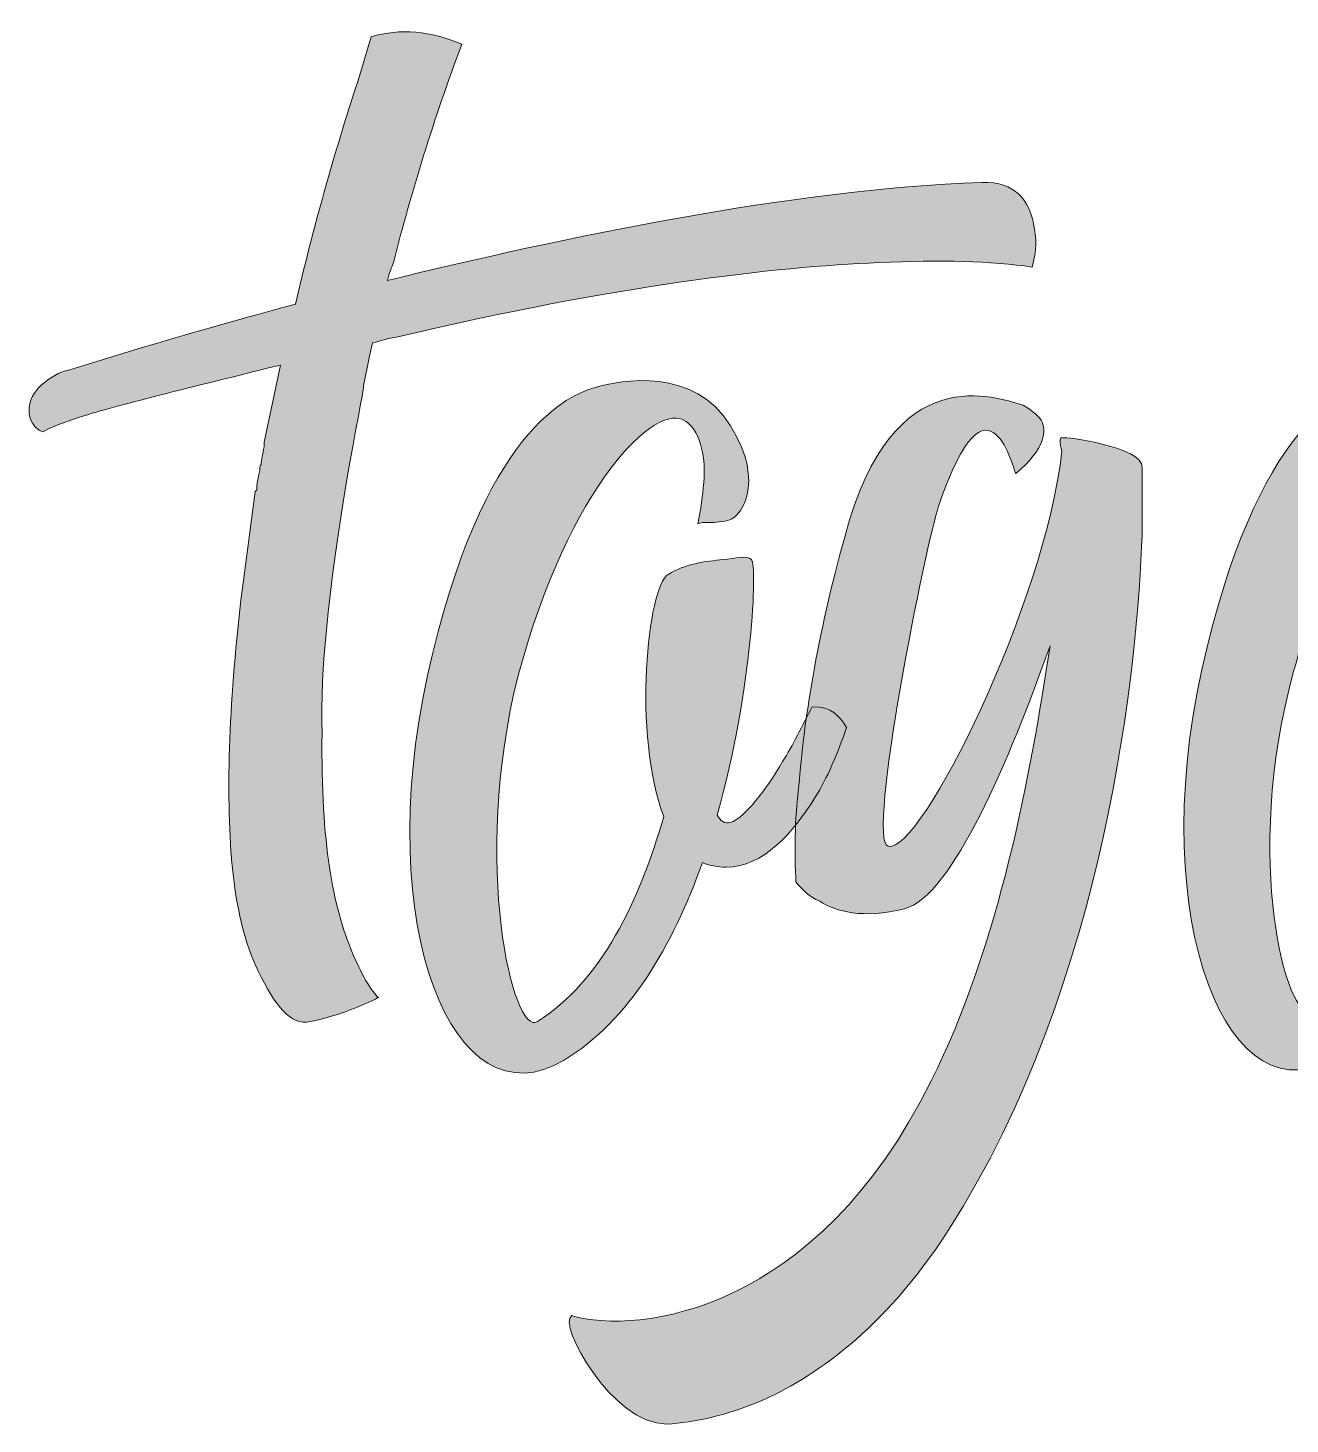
# Model space of a CAD drawing. Header units: inches. Extents: x 148 to 932, y -886 to -194.
# Drawn here: x 264.4 to 540, y -885.6 to -580.6 of the extents above; entities that cross this region are included whole.
import ezdxf

# ---------------------------------------------------------------- set-up
doc = ezdxf.new("R2010")
doc.units = ezdxf.units.IN
doc.header["$MEASUREMENT"] = 0
doc.layers.add('Layer 1', color=7, linetype='Continuous')

# ---------------------------------------------------------------- blocks, each defined once
blk = doc.blocks.new('block 4')
at = {"layer": 'Layer 1', "true_color": 0x040404}
h = blk.add_hatch(color=18, dxfattribs=at)
h.dxf.hatch_style = 2
edge = h.paths.add_edge_path()
edge.add_spline(control_points=[(484.02, -623.46), (484.67, -626.38), (484.67, -629.3), (483.7, -632.87), (474.94, -631.57), (463.58, -631.25), (450.28, -631.9), (427.24, -632.87), (393.17, -636.77), (345.15, -648.12), (342.88, -648.44), (341.26, -649.09), (339.64, -649.42), (339.64, -649.42), (338.99, -652.34), (338.99, -652.34), (338.99, -652.34), (337.69, -658.83), (337.69, -658.83), (337.69, -660.77), (327.63, -706.85), (328.61, -734.75), (328.28, -759.09), (331.2, -772.71), (334.77, -781.47), (336.72, -786.34), (338.67, -790.23), (340.94, -792.5), (340.61, -792.5), (340.61, -792.5), (340.29, -792.83), (340.29, -792.83), (338.02, -793.8), (338.02, -793.8), (335.1, -795.1), (330.88, -796.72), (326.01, -797.69), (321.79, -798.67), (318.22, -794.13), (314.66, -786.66), (311.74, -780.83), (309.79, -772.71), (308.82, -762.33), (308.82, -762.33), (308.82, -762.01), (308.82, -762.01), (307.52, -745.46), (308.49, -724.37), (311.41, -701.33), (311.41, -701.33), (314.01, -681.87), (314.01, -681.87), (314.01, -681.87), (314.33, -681.54), (314.33, -681.54), (314.33, -680.24), (314.66, -678.95), (314.98, -677.32), (314.98, -676.67), (314.98, -676.35), (315.3, -676.03), (315.3, -675.05), (315.63, -673.75), (315.95, -672.13), (315.95, -672.13), (315.95, -671.16), (315.95, -671.16), (315.95, -671.16), (319.52, -654.28), (319.52, -654.28), (294.54, -660.45), (281.56, -663.69), (274.75, -665.97), (270.85, -667.26), (268.58, -668.24), (267.61, -668.89), (266.64, -668.56), (265.99, -667.91), (265.34, -666.94), (264.36, -665.32), (264.36, -663.37), (265.34, -661.1), (266.31, -659.48), (267.93, -657.85), (270.21, -656.56), (271.18, -655.91), (272.48, -655.58), (273.77, -655.26), (273.77, -655.26), (287.4, -651.04), (287.4, -651.04), (296.16, -648.44), (308.17, -644.88), (322.77, -640.98), (326.66, -624.44), (331.2, -608.21), (336.39, -592.32), (336.39, -592.32), (339.31, -582.58), (339.31, -582.58), (345.8, -580.63), (352.29, -581.28), (359.11, -584.2), (352.94, -600.75), (348.08, -616.65), (344.18, -631.9), (343.86, -632.87), (343.21, -634.17), (342.88, -635.79), (381.49, -626.38), (430.49, -616), (472.67, -614.38), (480.13, -614.05), (483.05, -618.6), (484.02, -623.46)], knot_values=[0, 0, 0, 0, 1, 1, 1, 2, 2, 2, 3, 3, 3, 4, 4, 4, 5, 5, 5, 6, 6, 6, 7, 7, 7, 8, 8, 8, 9, 9, 9, 10, 10, 10, 11, 11, 11, 12, 12, 12, 13, 13, 13, 14, 14, 14, 15, 15, 15, 16, 16, 16, 17, 17, 17, 18, 18, 18, 19, 19, 19, 20, 20, 20, 21, 21, 21, 22, 22, 22, 23, 23, 23, 24, 24, 24, 25, 25, 25, 26, 26, 26, 27, 27, 27, 28, 28, 28, 29, 29, 29, 30, 30, 30, 31, 31, 31, 32, 32, 32, 33, 33, 33, 34, 34, 34, 35, 35, 35, 36, 36, 36, 37, 37, 37, 38, 38, 38, 38], degree=3, periodic=1)
h = blk.add_hatch(color=18, dxfattribs=at)
h.dxf.hatch_style = 2
edge = h.paths.add_edge_path()
edge.add_spline(control_points=[(507.71, -691.27), (506.73, -718.85), (500.25, -788.61), (465.53, -843.12), (451.25, -865.18), (436, -875.57), (424, -880.76), (416.86, -883.68), (410.05, -885.3), (403.88, -885.62), (391.88, -885.62), (379.87, -863.56), (383.12, -861.94), (397.72, -866.16), (436.65, -861.29), (461.63, -810.67), (476.56, -780.83), (483.37, -743.84), (487.59, -715.61), (478.83, -740.27), (466.18, -770.44), (455.79, -773.04), (446.71, -775.31), (440.87, -773.69), (437.3, -771.42), (435.03, -770.44), (433.41, -768.82), (432.11, -767.2), (431.78, -761.03), (431.78, -753.89), (432.76, -746.11), (433.73, -732.81), (436.65, -713.66), (442.82, -691.6), (453.2, -652.34), (475.91, -661.42), (481.75, -663.05), (483.37, -664.02), (484.67, -664.99), (485.64, -666.29), (486.94, -668.56), (486.62, -672.46), (480.13, -677.97), (479.8, -678.3), (474.29, -652.34), (463.26, -685.11), (460.66, -692.57), (447.36, -758.11), (452.23, -759.41), (459.36, -761.36), (486.62, -705.87), (490.19, -673.1), (489.21, -669.54), (490.19, -670.18), (490.51, -670.18), (490.51, -669.86), (508.03, -672.13), (507.71, -676.67), (507.71, -676.67), (507.71, -691.27), (507.71, -691.27)], knot_values=[0, 0, 0, 0, 1, 1, 1, 2, 2, 2, 3, 3, 3, 4, 4, 4, 5, 5, 5, 6, 6, 6, 7, 7, 7, 8, 8, 8, 9, 9, 9, 10, 10, 10, 11, 11, 11, 12, 12, 12, 13, 13, 13, 14, 14, 14, 15, 15, 15, 16, 16, 16, 17, 17, 17, 18, 18, 18, 19, 19, 19, 20, 20, 20, 20], degree=3, periodic=1)
h = blk.add_hatch(color=18, dxfattribs=at)
h.dxf.hatch_style = 2
edge = h.paths.add_edge_path()
edge.add_spline(control_points=[(443.14, -733.45), (441.19, -739.29), (438.92, -744.48), (436.33, -748.7), (431.46, -756.49), (424.97, -763.95), (416.86, -763.95), (414.91, -763.95), (413.29, -763.63), (411.67, -762.98), (405.18, -781.15), (395.77, -797.37), (381.49, -806.13), (357.16, -820.73), (339.64, -776.61), (351.64, -722.1), (363.65, -667.91), (382.79, -660.77), (388.31, -659.15), (393.82, -657.53), (410.05, -654.61), (417.83, -667.59), (425.62, -679.92), (420.11, -688.35), (416.54, -688.35), (414.91, -688.68), (413.29, -688.68), (412.32, -688.68), (411.67, -688.68), (411.02, -688.68), (410.7, -689), (411.34, -685.76), (411.67, -682.84), (411.99, -679.92), (412.32, -675.05), (411.67, -669.21), (408.1, -666.62), (401.61, -661.75), (382.47, -680.89), (371.44, -722.1), (361.05, -763.3), (370.46, -801.26), (375.65, -797.69), (389.61, -788.94), (398.04, -771.09), (403.23, -752.92), (396.42, -735.08), (399.66, -702.63), (404.21, -700.03), (407.77, -697.76), (412.32, -697.11), (416.21, -696.79), (418.81, -696.46), (421.4, -695.82), (422.38, -696.79), (423.67, -698.09), (422.7, -724.69), (414.91, -752.6), (415.56, -753.89), (416.54, -754.54), (417.83, -754.22), (420.75, -753.24), (425.62, -747.08), (429.19, -740.92), (431.46, -737.35), (433.41, -733.13), (435.68, -728.91), (439.9, -728.91), (441.52, -730.86), (443.14, -733.45)], knot_values=[0, 0, 0, 0, 1, 1, 1, 2, 2, 2, 3, 3, 3, 4, 4, 4, 5, 5, 5, 6, 6, 6, 7, 7, 7, 8, 8, 8, 9, 9, 9, 10, 10, 10, 11, 11, 11, 12, 12, 12, 13, 13, 13, 14, 14, 14, 15, 15, 15, 16, 16, 16, 17, 17, 17, 18, 18, 18, 19, 19, 19, 20, 20, 20, 21, 21, 21, 22, 22, 22, 23, 23, 23, 23], degree=3, periodic=1)
h = blk.add_hatch(color=18, dxfattribs=at)
h.dxf.hatch_style = 2
edge = h.paths.add_edge_path()
edge.add_spline(control_points=[(597.25, -734.1), (597.25, -734.75), (597.25, -735.4), (596.93, -735.73), (592.39, -746.11), (587.52, -755.84), (582.33, -764.93), (573.57, -780.5), (561.89, -797.69), (550.53, -805.16), (526.52, -820.73), (508.68, -775.63), (520.68, -721.12), (532.69, -666.94), (551.83, -659.8), (557.35, -658.18), (563.51, -656.56), (574.87, -658.83), (582.33, -665.64), (588.82, -672.13), (574.87, -714.31), (551.83, -715.28), (548.91, -715.61), (546.96, -714.31), (545.67, -713.01), (544.69, -712.04), (544.04, -711.39), (543.72, -710.74), (542.75, -713.01), (541.77, -718.53), (540.8, -721.12), (529.44, -762.65), (539.5, -798.02), (544.69, -795.42), (553.78, -790.88), (564.48, -774.34), (573.89, -758.76), (579.41, -749.68), (584.6, -739.62), (590.12, -728.59), (590.12, -728.59), (592.39, -729.24), (592.39, -729.24), (593.69, -729.56), (594.66, -730.53), (595.63, -730.86), (596.6, -731.83), (597.25, -732.81), (597.25, -734.1)], knot_values=[0, 0, 0, 0, 1, 1, 1, 2, 2, 2, 3, 3, 3, 4, 4, 4, 5, 5, 5, 6, 6, 6, 7, 7, 7, 8, 8, 8, 9, 9, 9, 10, 10, 10, 11, 11, 11, 12, 12, 12, 13, 13, 13, 14, 14, 14, 15, 15, 15, 16, 16, 16, 16], degree=3, periodic=1)
edge = h.paths.add_edge_path()
edge.add_spline(control_points=[(544.37, -708.47), (565.13, -704.9), (578.44, -669.54), (575.84, -667.91), (569.68, -663.05), (555.72, -676.03), (544.37, -708.47)], knot_values=[0, 0, 0, 0, 1, 1, 1, 2, 2, 2, 2], degree=3, periodic=1)
at = {"layer": 'Layer 1', "lineweight": 0}
for points, knots in [([(484.02, -623.46), (484.67, -626.38), (484.67, -629.3), (483.7, -632.87), (474.94, -631.57), (463.58, -631.25), (450.28, -631.9), (427.24, -632.87), (393.17, -636.77), (345.15, -648.12), (342.88, -648.44), (341.26, -649.09), (339.64, -649.42), (339.64, -649.42), (338.99, -652.34), (338.99, -652.34), (338.99, -652.34), (337.69, -658.83), (337.69, -658.83), (337.69, -660.77), (327.63, -706.85), (328.61, -734.75), (328.28, -759.09), (331.2, -772.71), (334.77, -781.47), (336.72, -786.34), (338.67, -790.23), (340.94, -792.5), (340.61, -792.5), (340.61, -792.5), (340.29, -792.83), (340.29, -792.83), (338.02, -793.8), (338.02, -793.8), (335.1, -795.1), (330.88, -796.72), (326.01, -797.69), (321.79, -798.67), (318.22, -794.13), (314.66, -786.66), (311.74, -780.83), (309.79, -772.71), (308.82, -762.33), (308.82, -762.33), (308.82, -762.01), (308.82, -762.01), (307.52, -745.46), (308.49, -724.37), (311.41, -701.33), (311.41, -701.33), (314.01, -681.87), (314.01, -681.87), (314.01, -681.87), (314.33, -681.54), (314.33, -681.54), (314.33, -680.24), (314.66, -678.95), (314.98, -677.32), (314.98, -676.67), (314.98, -676.35), (315.3, -676.03), (315.3, -675.05), (315.63, -673.75), (315.95, -672.13), (315.95, -672.13), (315.95, -671.16), (315.95, -671.16), (315.95, -671.16), (319.52, -654.28), (319.52, -654.28), (294.54, -660.45), (281.56, -663.69), (274.75, -665.97), (270.85, -667.26), (268.58, -668.24), (267.61, -668.89), (266.64, -668.56), (265.99, -667.91), (265.34, -666.94), (264.36, -665.32), (264.36, -663.37), (265.34, -661.1), (266.31, -659.48), (267.93, -657.85), (270.21, -656.56), (271.18, -655.91), (272.48, -655.58), (273.77, -655.26), (273.77, -655.26), (287.4, -651.04), (287.4, -651.04), (296.16, -648.44), (308.17, -644.88), (322.77, -640.98), (326.66, -624.44), (331.2, -608.21), (336.39, -592.32), (336.39, -592.32), (339.31, -582.58), (339.31, -582.58), (345.8, -580.63), (352.29, -581.28), (359.11, -584.2), (352.94, -600.75), (348.08, -616.65), (344.18, -631.9), (343.86, -632.87), (343.21, -634.17), (342.88, -635.79), (381.49, -626.38), (430.49, -616), (472.67, -614.38), (480.13, -614.05), (483.05, -618.6), (484.02, -623.46)], [0, 0, 0, 0, 1, 1, 1, 2, 2, 2, 3, 3, 3, 4, 4, 4, 5, 5, 5, 6, 6, 6, 7, 7, 7, 8, 8, 8, 9, 9, 9, 10, 10, 10, 11, 11, 11, 12, 12, 12, 13, 13, 13, 14, 14, 14, 15, 15, 15, 16, 16, 16, 17, 17, 17, 18, 18, 18, 19, 19, 19, 20, 20, 20, 21, 21, 21, 22, 22, 22, 23, 23, 23, 24, 24, 24, 25, 25, 25, 26, 26, 26, 27, 27, 27, 28, 28, 28, 29, 29, 29, 30, 30, 30, 31, 31, 31, 32, 32, 32, 33, 33, 33, 34, 34, 34, 35, 35, 35, 36, 36, 36, 37, 37, 37, 38, 38, 38, 38]), ([(507.71, -691.27), (506.73, -718.85), (500.25, -788.61), (465.53, -843.12), (451.25, -865.18), (436, -875.57), (424, -880.76), (416.86, -883.68), (410.05, -885.3), (403.88, -885.62), (391.88, -885.62), (379.87, -863.56), (383.12, -861.94), (397.72, -866.16), (436.65, -861.29), (461.63, -810.67), (476.56, -780.83), (483.37, -743.84), (487.59, -715.61), (478.83, -740.27), (466.18, -770.44), (455.79, -773.04), (446.71, -775.31), (440.87, -773.69), (437.3, -771.42), (435.03, -770.44), (433.41, -768.82), (432.11, -767.2), (431.78, -761.03), (431.78, -753.89), (432.76, -746.11), (433.73, -732.81), (436.65, -713.66), (442.82, -691.6), (453.2, -652.34), (475.91, -661.42), (481.75, -663.05), (483.37, -664.02), (484.67, -664.99), (485.64, -666.29), (486.94, -668.56), (486.62, -672.46), (480.13, -677.97), (479.8, -678.3), (474.29, -652.34), (463.26, -685.11), (460.66, -692.57), (447.36, -758.11), (452.23, -759.41), (459.36, -761.36), (486.62, -705.87), (490.19, -673.1), (489.21, -669.54), (490.19, -670.18), (490.51, -670.18), (490.51, -669.86), (508.03, -672.13), (507.71, -676.67), (507.71, -676.67), (507.71, -691.27), (507.71, -691.27)], [0, 0, 0, 0, 1, 1, 1, 2, 2, 2, 3, 3, 3, 4, 4, 4, 5, 5, 5, 6, 6, 6, 7, 7, 7, 8, 8, 8, 9, 9, 9, 10, 10, 10, 11, 11, 11, 12, 12, 12, 13, 13, 13, 14, 14, 14, 15, 15, 15, 16, 16, 16, 17, 17, 17, 18, 18, 18, 19, 19, 19, 20, 20, 20, 20]), ([(443.14, -733.45), (441.19, -739.29), (438.92, -744.48), (436.33, -748.7), (431.46, -756.49), (424.97, -763.95), (416.86, -763.95), (414.91, -763.95), (413.29, -763.63), (411.67, -762.98), (405.18, -781.15), (395.77, -797.37), (381.49, -806.13), (357.16, -820.73), (339.64, -776.61), (351.64, -722.1), (363.65, -667.91), (382.79, -660.77), (388.31, -659.15), (393.82, -657.53), (410.05, -654.61), (417.83, -667.59), (425.62, -679.92), (420.11, -688.35), (416.54, -688.35), (414.91, -688.68), (413.29, -688.68), (412.32, -688.68), (411.67, -688.68), (411.02, -688.68), (410.7, -689), (411.34, -685.76), (411.67, -682.84), (411.99, -679.92), (412.32, -675.05), (411.67, -669.21), (408.1, -666.62), (401.61, -661.75), (382.47, -680.89), (371.44, -722.1), (361.05, -763.3), (370.46, -801.26), (375.65, -797.69), (389.61, -788.94), (398.04, -771.09), (403.23, -752.92), (396.42, -735.08), (399.66, -702.63), (404.21, -700.03), (407.77, -697.76), (412.32, -697.11), (416.21, -696.79), (418.81, -696.46), (421.4, -695.82), (422.38, -696.79), (423.67, -698.09), (422.7, -724.69), (414.91, -752.6), (415.56, -753.89), (416.54, -754.54), (417.83, -754.22), (420.75, -753.24), (425.62, -747.08), (429.19, -740.92), (431.46, -737.35), (433.41, -733.13), (435.68, -728.91), (439.9, -728.91), (441.52, -730.86), (443.14, -733.45)], [0, 0, 0, 0, 1, 1, 1, 2, 2, 2, 3, 3, 3, 4, 4, 4, 5, 5, 5, 6, 6, 6, 7, 7, 7, 8, 8, 8, 9, 9, 9, 10, 10, 10, 11, 11, 11, 12, 12, 12, 13, 13, 13, 14, 14, 14, 15, 15, 15, 16, 16, 16, 17, 17, 17, 18, 18, 18, 19, 19, 19, 20, 20, 20, 21, 21, 21, 22, 22, 22, 23, 23, 23, 23]), ([(597.25, -734.1), (597.25, -734.75), (597.25, -735.4), (596.93, -735.73), (592.39, -746.11), (587.52, -755.84), (582.33, -764.93), (573.57, -780.5), (561.89, -797.69), (550.53, -805.16), (526.52, -820.73), (508.68, -775.63), (520.68, -721.12), (532.69, -666.94), (551.83, -659.8), (557.35, -658.18), (563.51, -656.56), (574.87, -658.83), (582.33, -665.64), (588.82, -672.13), (574.87, -714.31), (551.83, -715.28), (548.91, -715.61), (546.96, -714.31), (545.67, -713.01), (544.69, -712.04), (544.04, -711.39), (543.72, -710.74), (542.75, -713.01), (541.77, -718.53), (540.8, -721.12), (529.44, -762.65), (539.5, -798.02), (544.69, -795.42), (553.78, -790.88), (564.48, -774.34), (573.89, -758.76), (579.41, -749.68), (584.6, -739.62), (590.12, -728.59), (590.12, -728.59), (592.39, -729.24), (592.39, -729.24), (593.69, -729.56), (594.66, -730.53), (595.63, -730.86), (596.6, -731.83), (597.25, -732.81), (597.25, -734.1)], [0, 0, 0, 0, 1, 1, 1, 2, 2, 2, 3, 3, 3, 4, 4, 4, 5, 5, 5, 6, 6, 6, 7, 7, 7, 8, 8, 8, 9, 9, 9, 10, 10, 10, 11, 11, 11, 12, 12, 12, 13, 13, 13, 14, 14, 14, 15, 15, 15, 16, 16, 16, 16])]:
    blk.add_open_spline(points, degree=3, knots=knots, dxfattribs=at)
blk = doc.blocks.new('block 2')
at = {"layer": 'Layer 1'}
blk.add_blockref('block 4', (0, 0), dxfattribs=at)

msp = doc.modelspace()

# ---------------------------------------------------------------- block references
at = {"layer": 'Layer 1'}
msp.add_blockref('block 2', (0, 0), dxfattribs=at)

doc.saveas('drawing.dxf')
